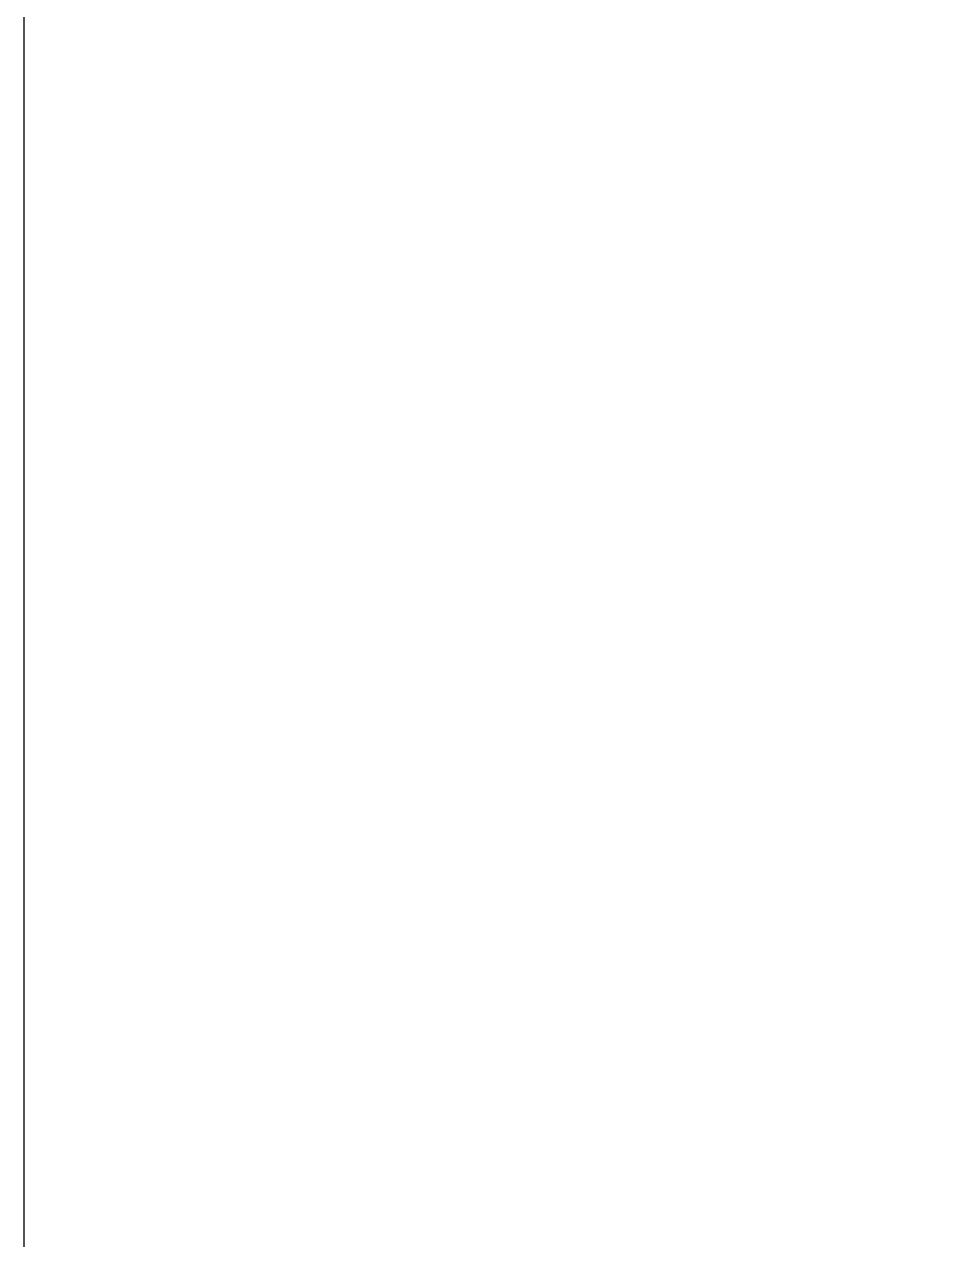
# Model space of a CAD drawing. Extents: x -89702 to 926017, y -610001 to -56924.
# Drawn here: x -6087 to 22006, y -134643 to -97913 of the extents above; entities that cross this region are included whole.
import ezdxf

# ---------------------------------------------------------------- set-up
doc = ezdxf.new("R2010")
doc.units = 0
doc.header["$LTSCALE"] = 10
doc.header["$MEASUREMENT"] = 0
doc.layers.add('L-构造线', color=6, linetype='Continuous')

msp = doc.modelspace()

# ---------------------------------------------------------------- linework, layer by layer
at = {"layer": 'L-构造线'}
msp.add_lwpolyline([(-6086.749892682477, -56924.29683466017), (818318.014938199, -56924.29683466021), (818318.014938199, -380805.9777554178), (-6086.749892682477, -380805.9777554178)], close=True, dxfattribs=at)

doc.saveas('drawing.dxf')
